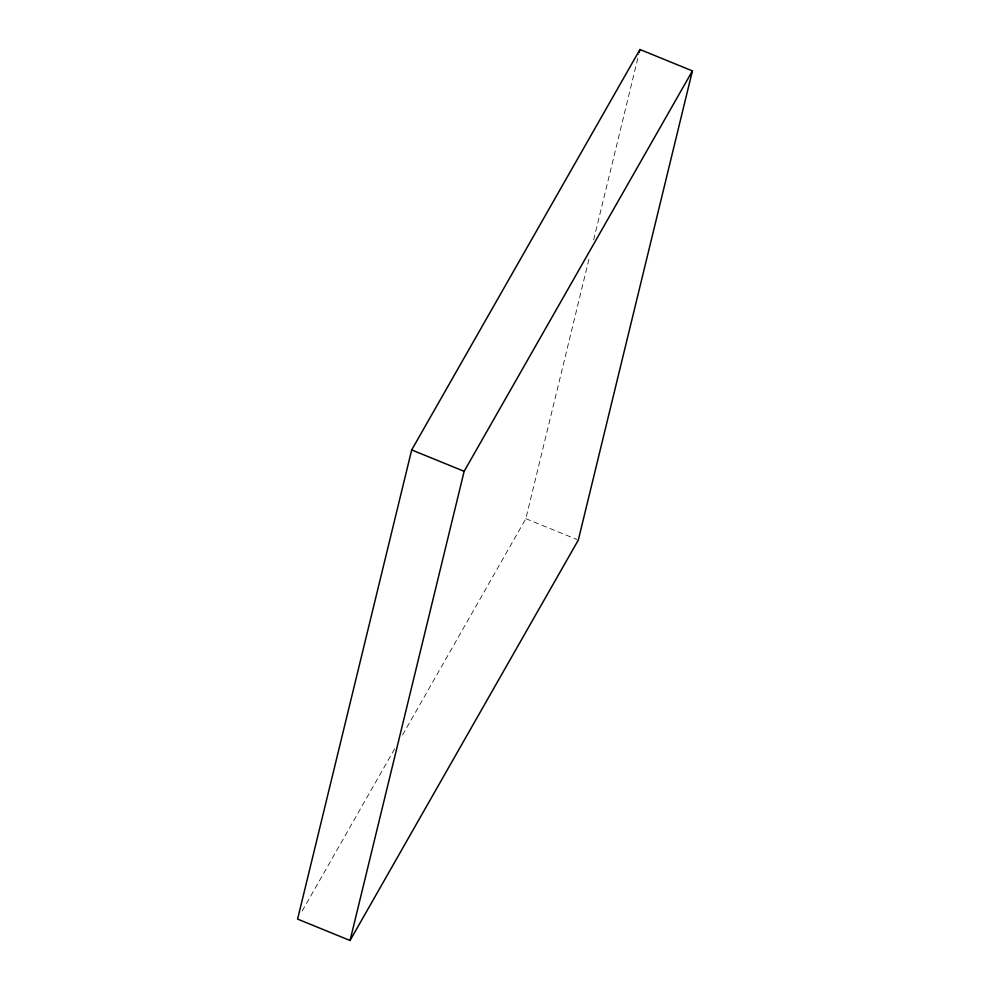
<?xml version="1.0" encoding="UTF-8"?>
<svg xmlns="http://www.w3.org/2000/svg" width="990" height="990" viewBox="0 0 990 990"><rect width="100%" height="100%" fill="white"/><g stroke="black" fill="none" stroke-linecap="round" stroke-linejoin="round"><path stroke-width="0.74" stroke-dasharray="4.95 3.71" d="M402.534 735.001L525.851 518.673L589.644 256.348M593.654 239.865L638.859 53.992M302.185 911.035L394.874 748.44M525.851 518.673L576.898 539.488"/><path stroke-width="1.49" d="M411.692 449.93L297.594 919.091L350.052 940.5L578.308 540.07L692.406 70.909L639.948 49.5L411.692 449.93L464.149 471.327L350.052 940.5M639.218 52.495L639.948 49.5M464.149 471.327L692.406 70.909"/></g></svg>
